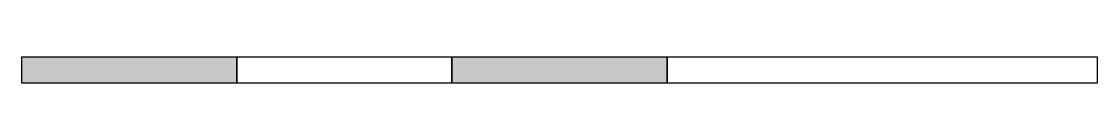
# Model space of a CAD drawing. Header units: metres. Extents: x 0 to 5, y 0 to 0.12.
import ezdxf

# ---------------------------------------------------------------- set-up
doc = ezdxf.new("R2010")
doc.units = ezdxf.units.M
doc.layers.add('XARCH-PLAN', color=2, linetype='Continuous')

# ---------------------------------------------------------------- blocks, each defined once
blk = doc.blocks.new('XA-Scale-Bar')
h = blk.add_hatch(color=7)
h.dxf.hatch_style = 1
h.paths.add_polyline_path([(0, 0), (1, 0), (1, 0.12), (0, 0.12)])
h = blk.add_hatch(color=7)
h.dxf.hatch_style = 1
h.paths.add_polyline_path([(2, 0), (3, 0), (3, 0.12), (2, 0.12)])
for points in [[(0, 0), (1, 0), (1, 0.12), (0, 0.12)], [(1, 0), (2, 0), (2, 0.12), (1, 0.12)], [(2, 0), (3, 0), (3, 0.12), (2, 0.12)], [(3, 0), (5, 0), (5, 0.12), (3, 0.12)]]:
    blk.add_lwpolyline(points, close=True)

msp = doc.modelspace()

# ---------------------------------------------------------------- block references
at = {"layer": 'XARCH-PLAN'}
msp.add_blockref('XA-Scale-Bar', (0, 0), dxfattribs=at)

doc.saveas('drawing.dxf')
